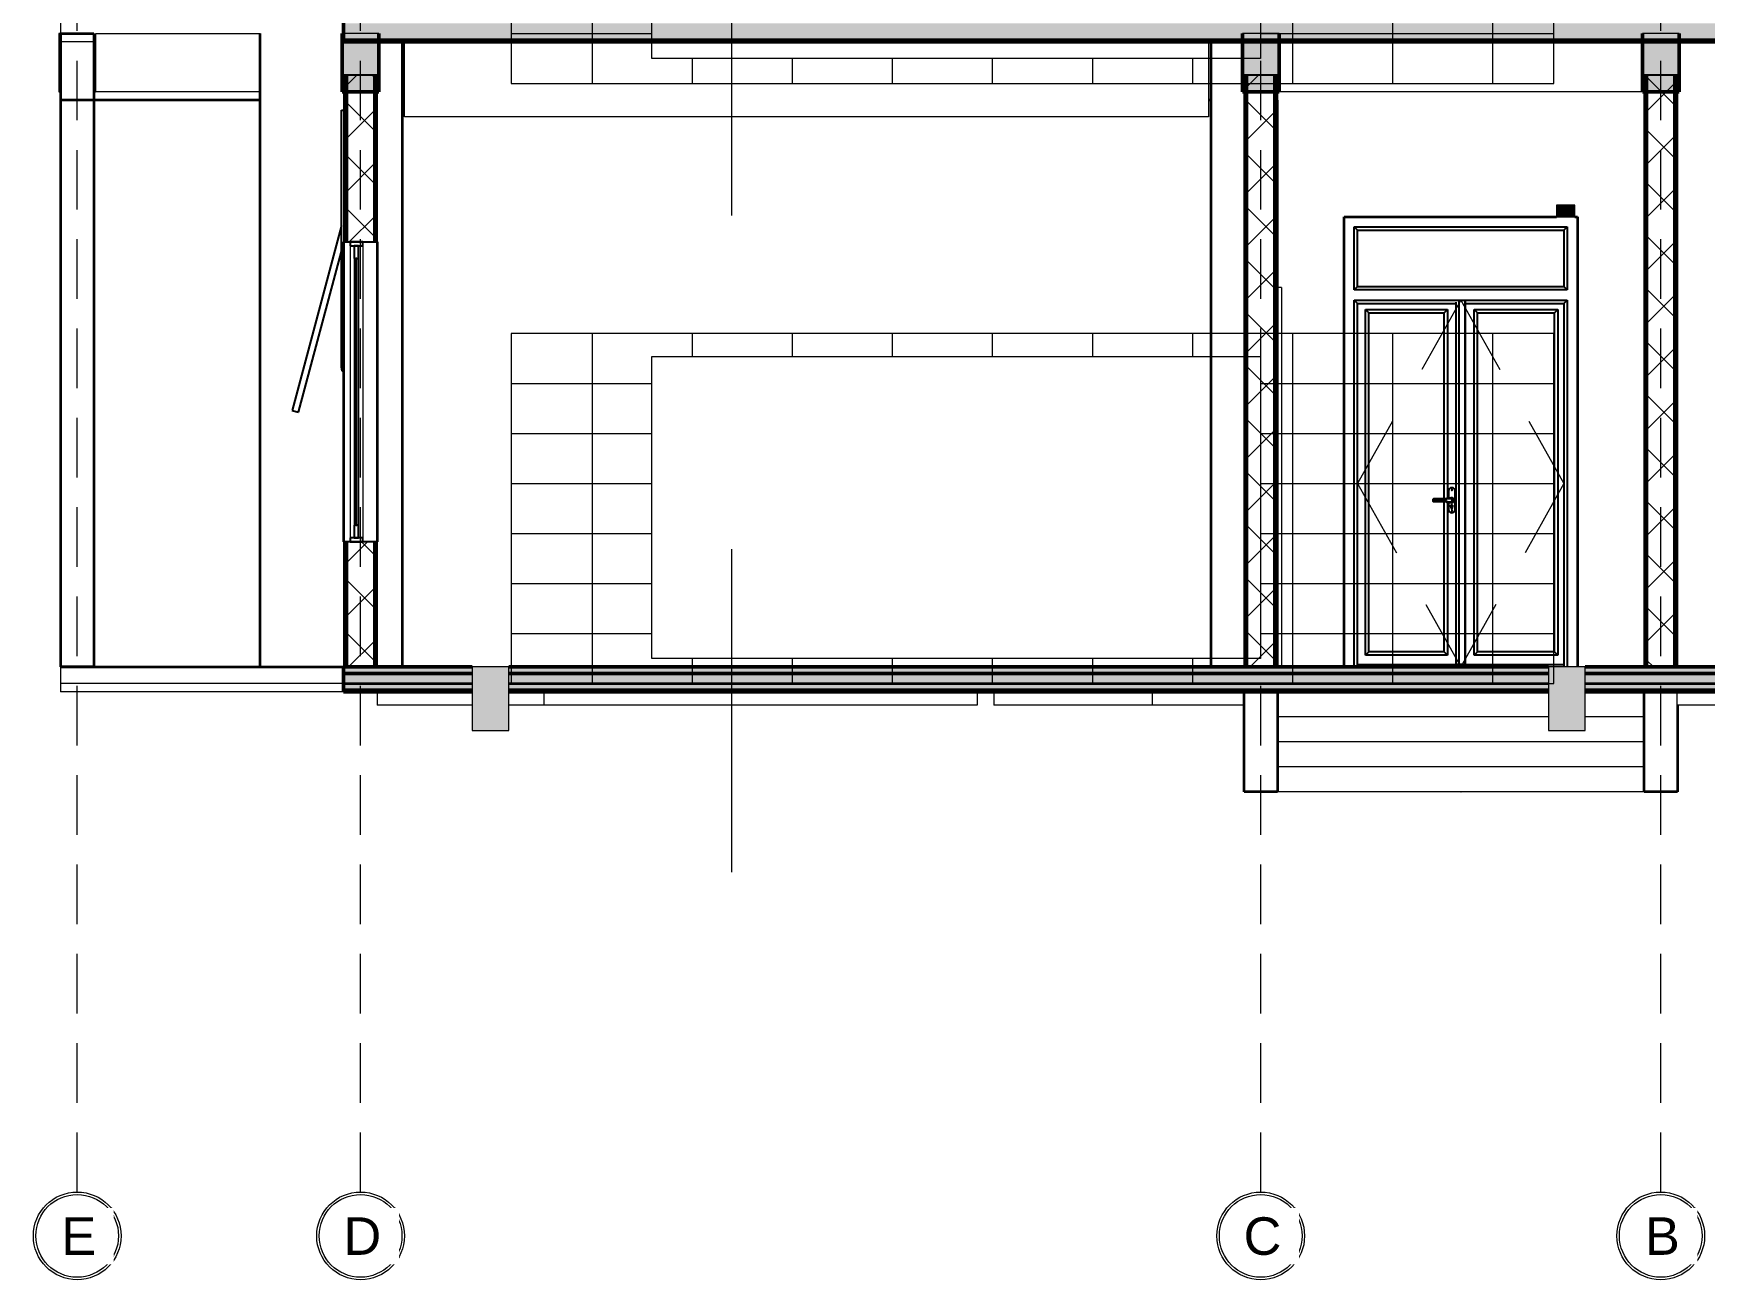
# Model space of a CAD drawing. Header units: millimetres. Extents: x -15163 to 15743, y -3675 to 21269.
# Drawn here: x -15163 to -5137, y -3675 to 3800 of the extents above; entities that cross this region are included whole.
import ezdxf

# ---------------------------------------------------------------- set-up
doc = ezdxf.new("R2010")
doc.units = ezdxf.units.MM
doc.linetypes.add('Centre', pattern=[2381.25, 476.25, -357.1875, 1190.625, -357.1875])
doc.linetypes.add('Hidden', pattern=[535.78125, 357.1875, -178.59375])
for name, color, linetype, lineweight in [('A-DETL', 90, 'Continuous', 18), ('A-DETL-GENF', 92, 'Continuous', 18), ('A-DOOR', 31, 'Continuous', 25), ('A-DOOR-FRAM', 31, 'Continuous', 18), ('A-FLOR', 192, 'Continuous', 18), ('A-FLOR-MCUT', 51, 'Continuous', 50), ('A-FLOR-PATT', 8, 'Continuous', 50), ('A-GLAZ', 151, 'Continuous', 25), ('A-WALL', 113, 'Continuous', 35), ('A-WALL-PATT', 111, 'Continuous', 25), ('G-IMPT', 8, 'Continuous', 18), ('S-BEAM', 12, 'Continuous', 18), ('S-COLS', 52, 'Continuous', 35), ('S-FNDN', 32, 'Continuous', 18), ('S-GRID', 1, 'Continuous', 9), ('S-GRID-IDEN', 1, 'Continuous', 9)]:
    doc.layers.add(name, color=color, linetype=linetype, lineweight=lineweight)
doc.styles.add('Arial_1', font='arial.ttf', dxfattribs={"height": 225})
pattern_1 = [(0, (-7608.4, 5345.385), (304.8, 76.2), [25.146, -203.454, 25.146, -203.454, -1219.2]), (0, (-7608.4, 5345.385), (304.8, 76.2), [-457.2, 25.146, -432.054, 25.146, -203.454, -533.4]), (0, (-7608.4, 5345.385), (304.8, 76.2), [-1143, 25.146, -127.254, 25.146, -355.854]), (120, (-7494.1, 5383.485), (-218.39114, 225.86454), [25.146, -203.454, 25.146, -203.454, -1219.2]), (120, (-7494.1, 5383.485), (-218.39114, 225.86454), [-457.2, 25.146, -432.054, 25.146, -203.454, -533.4]), (120, (-7494.1, 5383.485), (-218.39114, 225.86454), [-1143, 25.146, -127.254, 25.146, -355.854]), (240, (-7456, 5535.885), (-86.40886, -302.06454), [25.146, -203.454, 25.146, -203.454, -1219.2]), (240, (-7456, 5535.885), (-86.40886, -302.06454), [-457.2, 25.146, -432.054, 25.146, -203.454, -533.4]), (240, (-7456, 5535.885), (-86.40886, -302.06454), [-1143, 25.146, -127.254, 25.146, -355.854])]
pattern_2 = [(45, (-7608.4, 5345.39), (-159.099, 159.099), []), (135, (-7608.4, 5345.39), (-159.099, -159.099), [])]
pattern_3 = [(0, (-7608.4, 5345.4), (476.25, 476.25), [476.25, -476.25]), (0, (-7608.4, 5524), (476.25, 476.25), [476.25, -476.25]), (0, (-7608.4, 5702.57), (476.25, 476.25), [476.25, -476.25]), (90, (-7548.87, 5762.1), (-476.25, 476.25), [476.25, -476.25]), (90, (-7370.3, 5762.1), (-476.25, 476.25), [476.25, -476.25]), (90, (-7191.7, 5762.1), (-476.25, 476.25), [476.25, -476.25])]
pattern_4 = [(50, (-7608.4, 5345.4), (546.553, -47.817), [57.15, -628.65]), (355, (-7608.4, 5345.4), (-105.728, 573.17), [45.72, -502.92]), (100.451, (-7562.86, 5341.4), (440.828, 525.35), [48.57, -534.27]), (46.184, (-7608.4, 5497.8), (813.237, -126.13), [85.725, -942.975]), (96.636, (-7540.6, 5487.3), (712.21, 742.28), [72.855, -801.405]), (351.184, (-7608.4, 5497.8), (712.215, 742.276), [68.58, -754.38]), (21, (-7532.2, 5459.7), (454.843, -306.796), [57.15, -628.65]), (326, (-7532.2, 5459.7), (185.406, 552.564), [45.72, -502.92]), (71.451, (-7494.3, 5434.1), (640.25, 245.764), [48.57, -534.27]), (37.5, (-7608.4, 5345.39), (9.2664, 253.665), [25.146, -471.678, 25.146, -485.394, -504.825]), (37.5, (-7608.4, 5345.39), (9.2664, 253.665), [-1007.364, 25.146, -479.679]), (7.5, (-7608.4, 5345.39), (200.4594, 300.541), [25.146, -265.938, 25.146, -460.248, -192.405]), (7.5, (-7608.4, 5345.39), (200.4594, 300.541), [-776.478, 25.146, -167.259]), (327.5, (-7778.33, 5345.39), (406.773, -17.1864), [25.146, -165.354, 25.146, -569.214, -788.67]), (327.5, (-7778.33, 5345.39), (406.773, -17.1864), [-784.86, 25.146, -763.524]), (317.5, (-7854.53, 5345.4), (444.388, 76.28), [25.146, -222.504, 25.146, -369.57, -560.07]), (317.5, (-7854.53, 5345.4), (444.388, 76.28), [-642.366, 25.146, -534.924])]

# ---------------------------------------------------------------- blocks, each defined once
blk = doc.blocks.new('Cua_Chong_Chay_D7_1Canh - D7_1200x2200-2407364-MẶT CẮT 5-5')
at = {"layer": 'A-DOOR-FRAM'}
for q in [(-7699.1, 2275), (-7675, 0)]:
    blk.add_line((-7675, 2275), q, dxfattribs=at)
blk = doc.blocks.new('CUA SO 2 CANH NHOM KINH O O THOANG - S1_1500x1800-2404851-MẶT CẮT 5-5')
at = {"layer": 'A-GLAZ'}
for p, q in [((-13187, 2550), (-13263, 2550)), ((-13263, 2550), (-13263, 2525)), ((-13263, 2525), (-13187, 2525)), ((-13212.5, 2525), (-13237.5, 2525)), ((-13237.5, 2525), (-13237.5, 2449)), ((-13212.5, 2449), (-13212.5, 2525)), ((-13187, 2525), (-13187, 2550)), ((-13237.5, 2449), (-13212.5, 2449)), ((-13222.5, 2449), (-13227.5, 2449)), ((-13227.5, 2449), (-13227.5, 851)), ((-13222.5, 851), (-13222.5, 2449)), ((-13212.5, 851), (-13237.5, 851)), ((-13237.5, 851), (-13237.5, 775)), ((-13227.5, 851), (-13222.5, 851)), ((-13212.5, 775), (-13212.5, 851)), ((-13187, 775), (-13263, 775)), ((-13263, 775), (-13263, 750)), ((-13263, 750), (-13187, 750)), ((-13237.5, 775), (-13212.5, 775)), ((-13187, 750), (-13187, 775))]:
    blk.add_line(p, q, dxfattribs=at)
at = {"layer": 'A-GLAZ', "lineweight": 18}
for p, q in [((-13263, 2525), (-13263, 775)), ((-13187, 2525), (-13187, 775)), ((-13237.5, 2449), (-13237.5, 851)), ((-13212.5, 2449), (-13212.5, 851))]:
    blk.add_line(p, q, dxfattribs=at)
blk = doc.blocks.new('ATT_Window 2 - S5_800x600-2360992-MẶT CẮT 5-5')
at = {"layer": 'A-GLAZ'}
for p, q in [((-13314, 3490), (-13314, 3700)), ((-13310, 3700), (-13314, 3700)), ((-13310, 3490), (-13314, 3490)), ((-13314, 3340), (-13300, 3340)), ((-13314, 2260), (-13314, 3340)), ((-13314, 2647), (-13611, 1538)), ((-13572, 1528), (-13314, 2492)), ((-13314, 2407), (-13315, 2400)), ((-13315, 1800), (-13315, 2400)), ((-13314, 2260), (-13300, 2260)), ((-13310, 2110), (-13310, 2260)), ((-13314, 1900), (-13314, 2110)), ((-13300, 2110), (-13314, 2110)), ((-13300, 1900), (-13314, 1900)), ((-13310, 1775), (-13310, 1900)), ((-13310, 1775), (-13315, 1800)), ((-13300, 1775), (-13310, 1775)), ((-13611, 1538), (-13572, 1528))]:
    blk.add_line(p, q, dxfattribs=at)
blk = doc.blocks.new('M_Concrete-Rectangular-Column - COT250X400-2391830-MẶT CẮT 5-5')
at = {"layer": 'S-COLS'}
blk.add_line((-8100, 3750), (-8100, 0), dxfattribs=at)
blk = doc.blocks.new('M_Concrete-Rectangular-Column - COT250X350-V1-MẶT CẮT 5-5')
at = {"layer": 'S-COLS'}
blk.add_line((-12950, 3750), (-12950, 0), dxfattribs=at)
blk = doc.blocks.new('M_Concrete-Rectangular-Column - COT200X200-2391828-MẶT CẮT 5-5')
at = {"layer": 'S-COLS'}
for p, q in [((-15000, 3800), (-15000, 0)), ((-14999, 3800), (-14800, 3800)), ((-14800, 3800), (-14800, 0)), ((-14800, 0), (-14999, 0))]:
    blk.add_line(p, q, dxfattribs=at)
blk = doc.blocks.new('dam betong - 220X350-2382505-MẶT CẮT 5-5')
at = {"layer": 'S-BEAM'}
for p, q in [((-15010, 3800), (-15010, 3450)), ((-15000, 3800), (-15010, 3800)), ((-14790, 3450), (-14790, 3750)), ((-15010, 3450), (-15000, 3450)), ((-14800, 3450), (-14790, 3450))]:
    blk.add_line(p, q, dxfattribs=at)
blk = doc.blocks.new('Mat_Tien_3dsMax - Sync_3dsMax_To_Revit-2401403-MẶT CẮT 5-5')
at = {"layer": 'G-IMPT'}
for p, q in [((-6600, -750), (-6600, -750)), ((-6600, -750), (-6600, -750)), ((-6600, -750), (-6600, -750)), ((-6600, -750), (-6600, -750)), ((-6600, -750), (-6600, -750)), ((-6600, -750), (-6600, -750)), ((-6600, -750), (-6600, -750)), ((-6600, -750), (-6600, -750)), ((-6599, -750), (-6598, -750)), ((-6598, -750), (-6599, -750)), ((-6599, -750), (-6598, -750)), ((-6598, -750), (-6599, -750)), ((-6597, -750), (-6598, -750)), ((-6597, -750), (-6598, -750)), ((-6597, -750), (-6598, -750)), ((-6597, -750), (-6598, -750)), ((-6596, -750), (-6596, -750)), ((-6596, -750), (-6596, -750)), ((-6596, -750), (-6596, -750)), ((-6596, -750), (-6596, -750)), ((-6596, -750), (-6596, -750)), ((-6596, -750), (-6596, -750)), ((-6596, -750), (-6596, -750)), ((-6596, -750), (-6596, -750))]:
    blk.add_line(p, q, dxfattribs=at)
blk = doc.blocks.new('Mat_Tien_3dsMax - Mat_Tien_3dsMax-2387879-MẶT CẮT 5-5')
blk.add_blockref('Mat_Tien_3dsMax - Sync_3dsMax_To_Revit-2401403-MẶT CẮT 5-5', (0, 0))
blk = doc.blocks.new('CỬA 2 CÁNH EROWINDOW_có ô chết_ - D2_1400x2200-2361183-MẶT CẮT 5-5')
at = {"layer": 'A-DOOR'}
for p, q in [((-7239, 2639), (-5961, 2639)), ((-7239, 2639), (-7219, 2619)), ((-7239, 2261), (-7239, 2639)), ((-7239, 2639), (-5961, 2639)), ((-7239, 2261), (-7239, 2639)), ((-7219, 2619), (-5981, 2619)), ((-7219, 2281), (-7219, 2619)), ((-5961, 2639), (-5981, 2619)), ((-5981, 2619), (-5981, 2281)), ((-5961, 2639), (-5961, 2261)), ((-5961, 2639), (-5961, 2261)), ((-7239, 2261), (-7219, 2281)), ((-5961, 2261), (-7239, 2261)), ((-5961, 2261), (-7239, 2261)), ((-7219, 2281), (-5981, 2281)), ((-5981, 2281), (-5961, 2261)), ((-7239, 2200), (-5961, 2200)), ((-7239, 2200), (-7219, 2180)), ((-7239, 0), (-7239, 2200)), ((-7239, 2200), (-5961, 2200)), ((-7239, 0), (-7239, 2200)), ((-7219, 2180), (-6628, 2180)), ((-7219, 0), (-7219, 2180)), ((-7171, 2144), (-6680, 2144)), ((-7171, 2144), (-7151, 2124)), ((-7171, 71), (-7171, 2144)), ((-7171, 71), (-7171, 2144)), ((-7171, 2144), (-6680, 2144)), ((-7151, 91), (-7151, 2124)), ((-7151, 2124), (-6700, 2124)), ((-6700, 2124), (-6680, 2144)), ((-6700, 1008), (-6700, 2124)), ((-6680, 2144), (-6680, 1013)), ((-6680, 2144), (-6680, 1013)), ((-6628, 15), (-6628, 2187)), ((-6609, 2200), (-6573, 2200)), ((-6609, 15), (-6609, 2200)), ((-6573, 15), (-6573, 2200)), ((-6571, 15), (-6571, 2198)), ((-6571, 2180), (-5981, 2180)), ((-6520, 2144), (-6017, 2144)), ((-6520, 2144), (-6500, 2124)), ((-6520, 71), (-6520, 2144)), ((-6520, 2144), (-6017, 2144)), ((-6520, 71), (-6520, 2144)), ((-6500, 91), (-6500, 2124)), ((-6500, 2124), (-6037, 2124)), ((-6037, 2124), (-6017, 2144)), ((-6037, 91), (-6037, 2124)), ((-6017, 2144), (-6017, 71)), ((-6017, 2144), (-6017, 71)), ((-5961, 2200), (-5981, 2180)), ((-5981, 2180), (-5981, 0)), ((-5961, 2200), (-5961, 0)), ((-5961, 2200), (-5961, 0)), ((-6690, 1008), (-6760, 1008)), ((-6689, 1004), (-6760, 1004)), ((-6680, 1013), (-6690, 1008)), ((-6679, 1009), (-6689, 1004)), ((-6654, 1013), (-6680, 1013)), ((-6654, 1009), (-6679, 1009)), ((-6674, 1055), (-6674, 1013)), ((-6634, 945), (-6634, 1055)), ((-6760, 996), (-6689, 996)), ((-6760, 992), (-6690, 992)), ((-6700, 91), (-6700, 992)), ((-6690, 992), (-6680, 987)), ((-6689, 996), (-6679, 991)), ((-6680, 987), (-6654, 987)), ((-6680, 987), (-6680, 71)), ((-6680, 987), (-6680, 71)), ((-6679, 991), (-6654, 991)), ((-6674, 987), (-6674, 945)), ((-6659, 960), (-6659, 971)), ((-6657, 973), (-6652, 973)), ((-6657, 953), (-6657, 958)), ((-6657, 958), (-6657, 953)), ((-6652, 958), (-6652, 953)), ((-6652, 953), (-6652, 958)), ((-6650, 971), (-6650, 960)), ((-7219, 15), (-6628, 15)), ((-7171, 71), (-7151, 91)), ((-6680, 71), (-7171, 71)), ((-6680, 71), (-7171, 71)), ((-6700, 91), (-7151, 91)), ((-6680, 71), (-6700, 91)), ((-6609, 15), (-6628, 15)), ((-6573, 15), (-6609, 15)), ((-6571, 15), (-6573, 15)), ((-6571, 15), (-5981, 15)), ((-6520, 71), (-6500, 91)), ((-6017, 71), (-6520, 71)), ((-6017, 71), (-6520, 71)), ((-6037, 91), (-6500, 91)), ((-6017, 71), (-6037, 91))]:
    blk.add_line(p, q, dxfattribs=at)
at = {"layer": 'A-DOOR', "linetype": 'Centre', "lineweight": 18}
for p, q in [((-6600, 2200), (-7219, 1100)), ((-6600, 2200), (-5981, 1100)), ((-7219, 1100), (-6600, 0)), ((-5981, 1100), (-6600, 0))]:
    blk.add_line(p, q, dxfattribs=at)
at = {"layer": 'A-DOOR', "flags": 128}
for points in [[(-6760, 1008), (-6760, 1008), (-6761, 1008), (-6761, 1008), (-6761, 1008), (-6762, 1008), (-6762, 1008), (-6762, 1008), (-6763, 1008), (-6763, 1007), (-6763, 1007), (-6763, 1007), (-6764, 1007), (-6764, 1007), (-6764, 1007), (-6765, 1007), (-6765, 1006), (-6765, 1006), (-6765, 1006), (-6766, 1006), (-6766, 1006), (-6766, 1005), (-6766, 1005), (-6766, 1005), (-6767, 1005), (-6767, 1004), (-6767, 1004), (-6767, 1004), (-6767, 1003), (-6767, 1003), (-6768, 1003), (-6768, 1003), (-6768, 1002), (-6768, 1002), (-6768, 1002), (-6768, 1001), (-6768, 1001), (-6768, 1001), (-6768, 1000), (-6768, 1000), (-6768, 1000), (-6768, 999), (-6768, 999), (-6768, 999), (-6768, 998), (-6768, 998), (-6768, 998), (-6768, 998), (-6768, 997), (-6767, 997), (-6767, 997), (-6767, 996), (-6767, 996), (-6767, 996), (-6767, 996), (-6767, 995), (-6766, 995), (-6766, 995), (-6766, 995), (-6766, 994), (-6765, 994), (-6765, 994), (-6765, 994), (-6765, 993), (-6764, 993), (-6764, 993), (-6764, 993), (-6764, 993), (-6763, 993), (-6763, 993), (-6763, 992), (-6762, 992), (-6762, 992), (-6762, 992), (-6762, 992), (-6761, 992), (-6761, 992), (-6761, 992), (-6760, 992), (-6760, 992)], [(-6654, 987), (-6654, 987), (-6653, 987), (-6653, 987), (-6652, 987), (-6651, 987), (-6651, 987), (-6650, 988), (-6650, 988), (-6650, 988), (-6649, 988), (-6649, 988), (-6648, 988), (-6648, 989), (-6647, 989), (-6647, 989), (-6646, 990), (-6646, 990), (-6646, 990), (-6645, 991), (-6645, 991), (-6644, 991), (-6644, 992), (-6644, 992), (-6643, 993), (-6643, 993), (-6643, 993), (-6643, 994), (-6642, 994), (-6642, 995), (-6642, 995), (-6642, 996), (-6642, 996), (-6641, 997), (-6641, 997), (-6641, 998), (-6641, 998), (-6641, 999), (-6641, 999), (-6641, 1000), (-6641, 1000), (-6641, 1001), (-6641, 1001), (-6641, 1002), (-6641, 1002), (-6641, 1003), (-6642, 1003), (-6642, 1004), (-6642, 1004), (-6642, 1005), (-6642, 1005), (-6642, 1006), (-6643, 1006), (-6643, 1007), (-6643, 1007), (-6644, 1008), (-6644, 1008), (-6644, 1008), (-6645, 1009), (-6645, 1009), (-6645, 1010), (-6646, 1010), (-6646, 1010), (-6647, 1011), (-6647, 1011), (-6647, 1011), (-6648, 1011), (-6648, 1012), (-6649, 1012), (-6649, 1012), (-6650, 1012), (-6650, 1012), (-6651, 1013), (-6651, 1013), (-6652, 1013), (-6652, 1013), (-6653, 1013), (-6653, 1013), (-6654, 1013), (-6654, 1013)]]:
    blk.add_lwpolyline(points, dxfattribs=at)
at = {"layer": 'A-DOOR'}
for centre, radius, start, end in [((-6760, 1000), 3.66, 90, 270), ((-6654, 1055), 20, 0, 180), ((-6654, 1000), 15, 0, 120.3216), ((-6654, 1000), 15, 105, 110.0431), ((-6654, 1063), 3, 0, 180), ((-6654, 1063), 3, 180, 0), ((-6654, 1000), 3.02, 0, 180), ((-6654, 1000), 15, 90, 95.2302), ((-6654, 1000), 8.66, 270, 90), ((-6654, 1000), 15, 75, 80.3895), ((-6654, 1000), 15, 60, 65.5028), ((-6654, 1000), 15, 45, 50.5307), ((-6654, 945), 20, 180, 360), ((-6654, 1000), 15, 239.6784, 0), ((-6654, 1000), 15, 249.9569, 255), ((-6657, 971), 2.04, 90, 180), ((-6657, 960), 1.99, 180, 268.9596), ((-6657, 960), 1.99, 224.4798, 268.9596), ((-6654, 1000), 3.02, 135, 150), ((-6654, 1000), 3.02, 180, 0), ((-6654, 1000), 3.02, 210, 225), ((-6654, 953), 2.5, 180, 0), ((-6654, 938), 3, 0, 180), ((-6654, 938), 3, 180, 0), ((-6654, 1000), 15, 264.7698, 270), ((-6654, 1000), 15, 279.6105, 285), ((-6652, 971), 2.04, 0, 90), ((-6652, 960), 1.99, 271.0404, 0), ((-6652, 960), 1.99, 271.0404, 315.5202), ((-6654, 1000), 15, 294.4972, 300), ((-6654, 1000), 15, 309.4693, 315)]:
    blk.add_arc(centre, radius, start, end, dxfattribs=at)
for points in [[(-6689, 1004), (-6689, 1004), (-6689, 1005), (-6689, 1006), (-6690, 1008), (-6690, 1008), (-6690, 1008)], [(-6679, 1009), (-6679, 1009), (-6679, 1010), (-6679, 1011), (-6680, 1013), (-6680, 1013), (-6680, 1013)], [(-6689, 996), (-6689, 996), (-6689, 995), (-6689, 994), (-6690, 992), (-6690, 992), (-6690, 992)], [(-6679, 991), (-6679, 991), (-6679, 990), (-6679, 989), (-6680, 987), (-6680, 987), (-6680, 987)]]:
    blk.add_open_spline(points, degree=3, knots=[0, 0, 0, 0, 0.166667, 0.333333, 0.666667, 1, 1, 1, 1], dxfattribs=at)
blk = doc.blocks.new('Grid - TRUC  D1-102336-MẶT CẮT 5-5')
at = {"layer": 'S-GRID-IDEN'}
for radius in [263, 248]:
    blk.add_circle((0, -3413), radius, dxfattribs=at)

msp = doc.modelspace()

# ---------------------------------------------------------------- hatches: boundary and pattern name
at = {"layer": 'A-DETL-GENF'}
h = msp.add_hatch(dxfattribs=at)
h.set_pattern_fill('FP_6', style=0, pattern_type=2)
h.set_pattern_definition([(0, (-7608.4, 9200), (0, 300), []), (90, (-7608.4, 9200), (-600, 4e-14), [])])
h.paths.add_polyline_path([(-12296.4, 3500), (-7910, 3500), (-7910, 3650), (-11453.4, 3650), (-11453.4, 5462), (-7801.4, 5462), (-7801.4, 3800), (-7690, 3800), (-7690, 3500), (-6041.4, 3500), (-6041.4, 5600), (-12296.4, 5600), (-12296.4, 3511.7)])
for points in [[(-5916.4, 2700), (-5916.4, 2770), (-6026.4, 2770), (-6026.4, 2700)], [(-12531.4, -381.8), (-12311.4, -381.8), (-12311.4, 0), (-12531.4, 0), (-12531.4, -267)], [(-5853.4, -381.8), (-5853.4, 0), (-6073.4, 0), (-6073.4, -381.8)]]:
    msp.add_hatch(color=7, dxfattribs=at).paths.add_polyline_path(points)
h = msp.add_hatch(dxfattribs=at)
h.set_pattern_fill('FP_5', style=0, pattern_type=2)
h.set_pattern_definition([(0, (-7608.4, 5600), (0, 300), []), (90, (-7608.4, 5600), (-600, 4e-14), [])])
h.paths.add_polyline_path([(-12296.4, -100), (-6073.4, -100), (-6073.4, 0), (-6041.4, 0), (-6041.4, 2000), (-12296.4, 2000), (-12296.4, 54.6)])
h.paths.add_polyline_path([(-10492.2, 50), (-11453.4, 50), (-11453.4, 1862), (-7801.4, 1862), (-7801.4, 50), (-10216.7, 50)])
at = {"layer": 'A-FLOR-PATT', "lineweight": 18}
h = msp.add_hatch(dxfattribs=at)
h.set_pattern_fill('FP_4', color=256, style=0, pattern_type=2)
h.set_pattern_definition(pattern_4)
h.paths.add_polyline_path([(-10354.5, 3760), (99.7, 3760), (99.7, 3860), (-13301.4, 3860), (-13301.4, 3760), (-10492.2, 3760)])
h = msp.add_hatch(dxfattribs=at)
h.set_pattern_fill('FP_3', color=256, style=0, pattern_type=2)
h.set_pattern_definition(pattern_3)
h.paths.add_polyline_path([(-10492.2, 3750), (99.7, 3750), (99.7, 3760), (-13301.4, 3760), (-13301.4, 3750), (-10561.1, 3750)])
h = msp.add_hatch(dxfattribs=at)
h.set_pattern_fill('FP_1', color=256, style=0, pattern_type=2)
h.set_pattern_definition(pattern_1)
h.paths.add_polyline_path([(-21.1, -40), (99.7, -40), (99.7, 0), (-2711.4, 0), (-2711.4, -40), (-572.3, -40)])
h.paths.add_polyline_path([(-13247.8, -40), (-12531.4, -40), (-12531.4, 0), (-13301.4, 0), (-13301.4, -40)])
h.paths.add_polyline_path([(-12311.4, -40), (-6073.4, -40), (-6073.4, 0), (-12311.4, 0)])
h.paths.add_polyline_path([(-2931.4, -40), (-2931.4, 0), (-5853.4, 0), (-5853.4, -40), (-4981.1, -40)])
h = msp.add_hatch(dxfattribs=at)
h.set_pattern_fill('FP_4', color=256, style=0, pattern_type=2)
h.set_pattern_definition(pattern_4)
h.paths.add_polyline_path([(-8287.8, -140), (-6073.4, -140), (-6073.4, -40), (-12311.4, -40), (-12311.4, -140), (-8563.4, -140)])
h.paths.add_polyline_path([(-13247.8, -140), (-12531.4, -140), (-12531.4, -40), (-13301.4, -40), (-13301.4, -140)])
h.paths.add_polyline_path([(-21.1, -140), (99.7, -140), (99.7, -40), (-2711.4, -40), (-2711.4, -140), (-572.3, -140)])
h.paths.add_polyline_path([(-2931.4, -140), (-2931.4, -40), (-5853.4, -40), (-5853.4, -140), (-4981.1, -140)])
h = msp.add_hatch(dxfattribs=at)
h.set_pattern_fill('FP_3', color=256, style=0, pattern_type=2)
h.set_pattern_definition(pattern_3)
h.paths.add_polyline_path([(-21.1, -150), (99.7, -150), (99.7, -140), (-2711.4, -140), (-2711.4, -150), (-572.3, -150)])
h.paths.add_polyline_path([(-13247.8, -150), (-12531.4, -150), (-12531.4, -140), (-13301.4, -140), (-13301.4, -150)])
h.paths.add_polyline_path([(-12311.4, -150), (-6073.4, -150), (-6073.4, -140), (-12311.4, -140)])
h.paths.add_polyline_path([(-2931.4, -150), (-2931.4, -140), (-5853.4, -140), (-5853.4, -150), (-4981.1, -150)])
at = {"layer": 'A-WALL-PATT', "lineweight": 18}
h = msp.add_hatch(dxfattribs=at)
h.set_pattern_fill('FP_1', color=256, style=0, pattern_type=2)
h.set_pattern_definition(pattern_1)
h.paths.add_polyline_path([(-13300, 0), (-13285, 0), (-13285, 750), (-13300, 750), (-13300, 54.6)])
h.paths.add_polyline_path([(-13300, 2550), (-13285, 2550), (-13285, 3550), (-13300, 3550), (-13300, 2587.1)])
h = msp.add_hatch(dxfattribs=at)
h.set_pattern_fill('FP_2', color=256, style=0, pattern_type=2)
h.set_pattern_definition(pattern_2)
h.paths.add_polyline_path([(-13247.8, 0), (-13115, 0), (-13115, 750), (-13285, 750), (-13285, 0)])
h.paths.add_polyline_path([(-13285, 2550), (-13115, 2550), (-13115, 3550), (-13285, 3550), (-13285, 2587.1)])
h = msp.add_hatch(dxfattribs=at)
h.set_pattern_fill('FP_1', color=256, style=0, pattern_type=2)
h.set_pattern_definition(pattern_1)
h.paths.add_polyline_path([(-13115, 0), (-13100, 0), (-13100, 750), (-13115, 750), (-13115, 54.6)])
h.paths.add_polyline_path([(-13110, 2550), (-13100, 2550), (-13100, 3550), (-13115, 3550), (-13115, 2550)])
h = msp.add_hatch(dxfattribs=at)
h.set_pattern_fill('FP_1', color=256, style=0, pattern_type=2)
h.set_pattern_definition(pattern_1)
h.paths.add_polyline_path([(-7885, 0), (-7885, 3550), (-7900, 3550), (-7900, 0)])
h = msp.add_hatch(dxfattribs=at)
h.set_pattern_fill('FP_2', color=256, style=0, pattern_type=2)
h.set_pattern_definition(pattern_2)
h.paths.add_polyline_path([(-7874.5, 0), (-7715, 0), (-7715, 3550), (-7885, 3550), (-7885, 0)])
h = msp.add_hatch(dxfattribs=at)
h.set_pattern_fill('FP_1', color=256, style=0, pattern_type=2)
h.set_pattern_definition(pattern_1)
h.paths.add_polyline_path([(-7700, 0), (-7700, 3550), (-7715, 3550), (-7715, 0)])
h = msp.add_hatch(dxfattribs=at)
h.set_pattern_fill('FP_1', color=256, style=0, pattern_type=2)
h.set_pattern_definition(pattern_1)
h.paths.add_polyline_path([(-5485, 0), (-5485, 3550), (-5500, 3550), (-5500, 0)])
h = msp.add_hatch(dxfattribs=at)
h.set_pattern_fill('FP_2', color=256, style=0, pattern_type=2)
h.set_pattern_definition(pattern_2)
h.paths.add_polyline_path([(-5315, 0), (-5315, 3550), (-5485, 3550), (-5485, 0)])
h = msp.add_hatch(dxfattribs=at)
h.set_pattern_fill('FP_1', color=256, style=0, pattern_type=2)
h.set_pattern_definition(pattern_1)
h.paths.add_polyline_path([(-5300, 0), (-5300, 3550), (-5315, 3550), (-5315, 0)])
at = {"layer": 'S-BEAM'}
for points in [[(-13090, 3450), (-13090, 3800), (-13310, 3800), (-13310, 3450), (-13247.8, 3450)], [(-7910, 3450), (-7690, 3450), (-7690, 3800), (-7910, 3800), (-7910, 3592.1)], [(-5510, 3450), (-5290, 3450), (-5290, 3800), (-5510, 3800), (-5510, 3592.1)]]:
    msp.add_hatch(color=8, dxfattribs=at).paths.add_polyline_path(points)

# ---------------------------------------------------------------- linework, layer by layer
at = {"layer": 'A-DETL'}
for p, q in [((-12296.4, 5600), (-12296.4, 3500)), ((-6041.4, 3500), (-6041.4, 5600)), ((-11453.4, 3650), (-11453.4, 5462)), ((-7801.4, 5462), (-7801.4, 3650)), ((-10974.5, 4367), (-10974.5, 2707)), ((-7801.4, 3650), (-11453.4, 3650)), ((-12296.4, 3500), (-6041.4, 3500)), ((-5916.4, 2770), (-6026.4, 2770)), ((-6026.4, 2770), (-6026.4, 2700)), ((-5916.4, 2700), (-5916.4, 2770)), ((-6026.4, 2700), (-5916.4, 2700)), ((-6041.4, 2000), (-12296.4, 2000)), ((-12296.4, 2000), (-12296.4, -100)), ((-6041.4, -100), (-6041.4, 2000)), ((-11453.4, 50), (-11453.4, 1862)), ((-11453.4, 1862), (-7801.4, 1862)), ((-7801.4, 1862), (-7801.4, 50)), ((-10974.5, 707), (-10974.5, -1231.8)), ((-12311.4, 0), (-12531.4, 0)), ((-12531.4, 0), (-12531.4, -381.8)), ((-12311.4, -381.8), (-12311.4, 0)), ((-7801.4, 50), (-11453.4, 50)), ((-12296.4, -100), (-6041.4, -100)), ((-5853.4, 0), (-6073.4, 0)), ((-6073.4, 0), (-6073.4, -381.8)), ((-5853.4, -381.8), (-5853.4, 0)), ((-12531.4, -381.8), (-12311.4, -381.8)), ((-6073.4, -381.8), (-5853.4, -381.8))]:
    msp.add_line(p, q, dxfattribs=at)
at = {"layer": 'A-FLOR'}
for p, q in [((-14999.3, 3900), (-14999.3, 3750)), ((-14787.3, 3750), (-14999.3, 3750)), ((-15000, 0), (-15000, -150)), ((-14999.3, 0), (-14999.3, -150)), ((-13301.4, -150), (-15000, -150)), ((-13100.9, -150), (-13100.9, -230)), ((-13100, -150), (-13100, -230)), ((-12100, -150), (-12100, -230)), ((-9501.7, -150), (-9501.7, -230)), ((-9401.7, -150), (-9401.7, -230)), ((-8451.7, -150), (-8451.7, -230)), ((-7902.6, -150), (-7902.6, -230)), ((-5300.9, -230), (-5300.9, -150)), ((-12531.4, -230), (-13100, -230)), ((-9501.7, -230), (-12311.4, -230)), ((-7902.6, -230), (-9401.7, -230)), ((-6073.4, -300), (-7700, -300)), ((-5500, -300), (-5853.4, -300)), ((-2931.4, -230), (-5300.9, -230)), ((-5500, -450), (-7700, -450)), ((-5500, -600), (-7700, -600)), ((-5500, -750), (-7700, -750))]:
    msp.add_line(p, q, dxfattribs=at)
at = {"layer": 'A-FLOR', "lineweight": 50}
for p, q in [((-13301.4, 3900), (-13301.4, 3750)), ((-13301.4, 3750), (99.7, 3750)), ((-12531.4, 0), (-13301.4, 0)), ((-13301.4, 0), (-13301.4, -150)), ((-6073.4, 0), (-12311.4, 0)), ((-2931.4, 0), (-5853.4, 0)), ((-13301.4, -150), (-12531.4, -150)), ((-12311.4, -150), (-6073.4, -150)), ((-5853.4, -150), (-2931.4, -150))]:
    msp.add_line(p, q, dxfattribs=at)
at = {"layer": 'A-FLOR-MCUT'}
for p, q in [((99.7, 3760), (-13301.4, 3760)), ((-12531.4, -40), (-13301.4, -40)), ((-6073.4, -40), (-12311.4, -40)), ((-2931.4, -40), (-5853.4, -40)), ((-12531.4, -140), (-13301.4, -140)), ((-6073.4, -140), (-12311.4, -140)), ((-2931.4, -140), (-5853.4, -140))]:
    msp.add_line(p, q, dxfattribs=at)
at = {"layer": 'A-WALL'}
for p, q in [((-13802, 0), (-13802, 3800)), ((-7687.3, 3550), (-7690, 3550)), ((-5510, 3550), (-5512.7, 3550)), ((-13802, 3400), (-15000, 3400)), ((-15000, 3400), (-15000, 0)), ((-12937.3, 3400), (-12950, 3400)), ((-8100, 3400), (-8112.7, 3400)), ((-7699.1, 3400), (-7700, 3400)), ((-7699.1, 0), (-7699.1, 3400)), ((-7300, 0), (-7300, 2700)), ((-7300, 2700), (-6026.4, 2700)), ((-5916.4, 2700), (-5900, 2700)), ((-5900, 2700), (-5900, 0)), ((-13300, 750), (-13300, 2550)), ((-13100, 2550), (-13100, 750)), ((-14999.3, 0), (-13301.4, 0)), ((-7900, -750), (-7900, -150)), ((-7700, -150), (-7700, -750)), ((-5500, -750), (-5500, -150)), ((-5300, -230), (-5300, -750)), ((-7700, -750), (-7900, -750)), ((-5300, -750), (-5500, -750))]:
    msp.add_line(p, q, dxfattribs=at)
at = {"layer": 'A-WALL', "lineweight": 25}
for p, q in [((-13100, 3550), (-13300, 3550)), ((-13300, 3550), (-13300, 2550)), ((-13100, 2550), (-13100, 3550)), ((-7700, 3550), (-7900, 3550)), ((-7900, 3550), (-7900, 0)), ((-7700, 0), (-7700, 3550)), ((-5300, 3550), (-5500, 3550)), ((-5500, 3550), (-5500, 0)), ((-5300, 0), (-5300, 3550)), ((-13300, 2550), (-13100, 2550)), ((-13100, 750), (-13300, 750)), ((-13300, 750), (-13300, 0)), ((-13100, 0), (-13100, 750))]:
    msp.add_line(p, q, dxfattribs=at)
at = {"layer": 'A-WALL', "lineweight": 50}
for p, q in [((-13285, 3550), (-13285, 2550)), ((-13115, 3550), (-13115, 2550)), ((-7885, 3550), (-7885, 0)), ((-7715, 3550), (-7715, 0)), ((-5485, 3550), (-5485, 0)), ((-5315, 3550), (-5315, 0)), ((-13285, 750), (-13285, 0)), ((-13115, 750), (-13115, 0))]:
    msp.add_line(p, q, dxfattribs=at)
at = {"layer": 'S-BEAM'}
for p, q in [((-14787.3, 3450), (-14787.3, 3800)), ((-14787.3, 3800), (-13802, 3800)), ((-13090, 3800), (-13300, 3800)), ((-12937.3, 3300), (-12937.3, 3750)), ((-8112.7, 3750), (-8112.7, 3300)), ((-7690, 3800), (-7910, 3800)), ((-7687.3, 3450), (-7687.3, 3750)), ((-5512.7, 3750), (-5512.7, 3450)), ((-5290, 3800), (-5510, 3800)), ((-13802, 3450), (-14787.3, 3450)), ((-5512.7, 3450), (-7687.3, 3450)), ((-8112.7, 3300), (-12937.3, 3300))]:
    msp.add_line(p, q, dxfattribs=at)
at = {"layer": 'S-BEAM', "lineweight": 50}
for p, q in [((-13300, 3800), (-13310, 3800)), ((-13310, 3800), (-13310, 3450)), ((-13090, 3450), (-13090, 3800)), ((-7910, 3800), (-7910, 3450)), ((-7690, 3450), (-7690, 3800)), ((-5510, 3800), (-5510, 3450)), ((-5290, 3450), (-5290, 3800)), ((-13310, 3450), (-13090, 3450)), ((-7910, 3450), (-7690, 3450)), ((-5510, 3450), (-5290, 3450))]:
    msp.add_line(p, q, dxfattribs=at)
at = {"layer": 'S-FNDN'}
msp.add_line((-13301.4, -100), (-15000, -100), dxfattribs=at)
at = {"layer": 'S-FNDN', "lineweight": 35}
for p, q in [((-13301.4, -100), (-12531.4, -100)), ((-12311.4, -100), (-6073.4, -100)), ((-5853.4, -100), (-2931.4, -100))]:
    msp.add_line(p, q, dxfattribs=at)
at = {"layer": 'S-GRID', "linetype": 'Hidden'}
for p, q in [((-14900, -3150.1), (-14900, 21269.4)), ((-13200, -3150.1), (-13200, 21269.4)), ((-7800, -3150.1), (-7800, 21269.4)), ((-5400, -3150.1), (-5400, 21269.4))]:
    msp.add_line(p, q, dxfattribs=at)

# ---------------------------------------------------------------- block references
at = {"layer": 'A-DOOR'}
msp.add_blockref('CỬA 2 CÁNH EROWINDOW_có ô chết_ - D2_1400x2200-2361183-MẶT CẮT 5-5', (0, 0), dxfattribs=at)
at = {"layer": 'A-DOOR', "lineweight": 18}
msp.add_blockref('Cua_Chong_Chay_D7_1Canh - D7_1200x2200-2407364-MẶT CẮT 5-5', (0, 0), dxfattribs=at)
at = {"layer": 'A-GLAZ'}
msp.add_blockref('ATT_Window 2 - S5_800x600-2360992-MẶT CẮT 5-5', (0, 0), dxfattribs=at)
at = {"layer": 'A-GLAZ', "lineweight": 18}
msp.add_blockref('CUA SO 2 CANH NHOM KINH O O THOANG - S1_1500x1800-2404851-MẶT CẮT 5-5', (0, 0), dxfattribs=at)
at = {"layer": 'G-IMPT'}
msp.add_blockref('Mat_Tien_3dsMax - Mat_Tien_3dsMax-2387879-MẶT CẮT 5-5', (0, 0), dxfattribs=at)
at = {"layer": 'S-BEAM'}
msp.add_blockref('dam betong - 220X350-2382505-MẶT CẮT 5-5', (0, 0), dxfattribs=at)
at = {"layer": 'S-COLS'}
for name in ['M_Concrete-Rectangular-Column - COT200X200-2391828-MẶT CẮT 5-5', 'M_Concrete-Rectangular-Column - COT250X350-V1-MẶT CẮT 5-5', 'M_Concrete-Rectangular-Column - COT250X400-2391830-MẶT CẮT 5-5']:
    msp.add_blockref(name, (0, 0), dxfattribs=at)
at = {"layer": 'S-GRID-IDEN'}
for p in [(-14900, 0), (-13200, 0), (-7800, 0), (-5400, 0)]:
    msp.add_blockref('Grid - TRUC  D1-102336-MẶT CẮT 5-5', p, dxfattribs=at)

# ---------------------------------------------------------------- next in the draw order: texts
at = {"layer": 'S-GRID-IDEN', "char_height": 225, "attachment_point": 1, "style": 'Arial_1', "bg_fill": 3, "box_fill_scale": 1.25, "bg_fill_color": 256, "bg_fill_true_color": 13158600, "bg_fill_transparency": 0}
for s, insert, width in [('E', (-14995.4, -3301.7), 258.544), ('D', (-13302.9, -3301.7), 276.582), ('C', (-7902.9, -3301.7), 276.582), ('B', (-5495.4, -3301.7), 258.544)]:
    msp.add_mtext(s, dxfattribs=dict(at, insert=insert, width=width))

doc.saveas('drawing.dxf')
